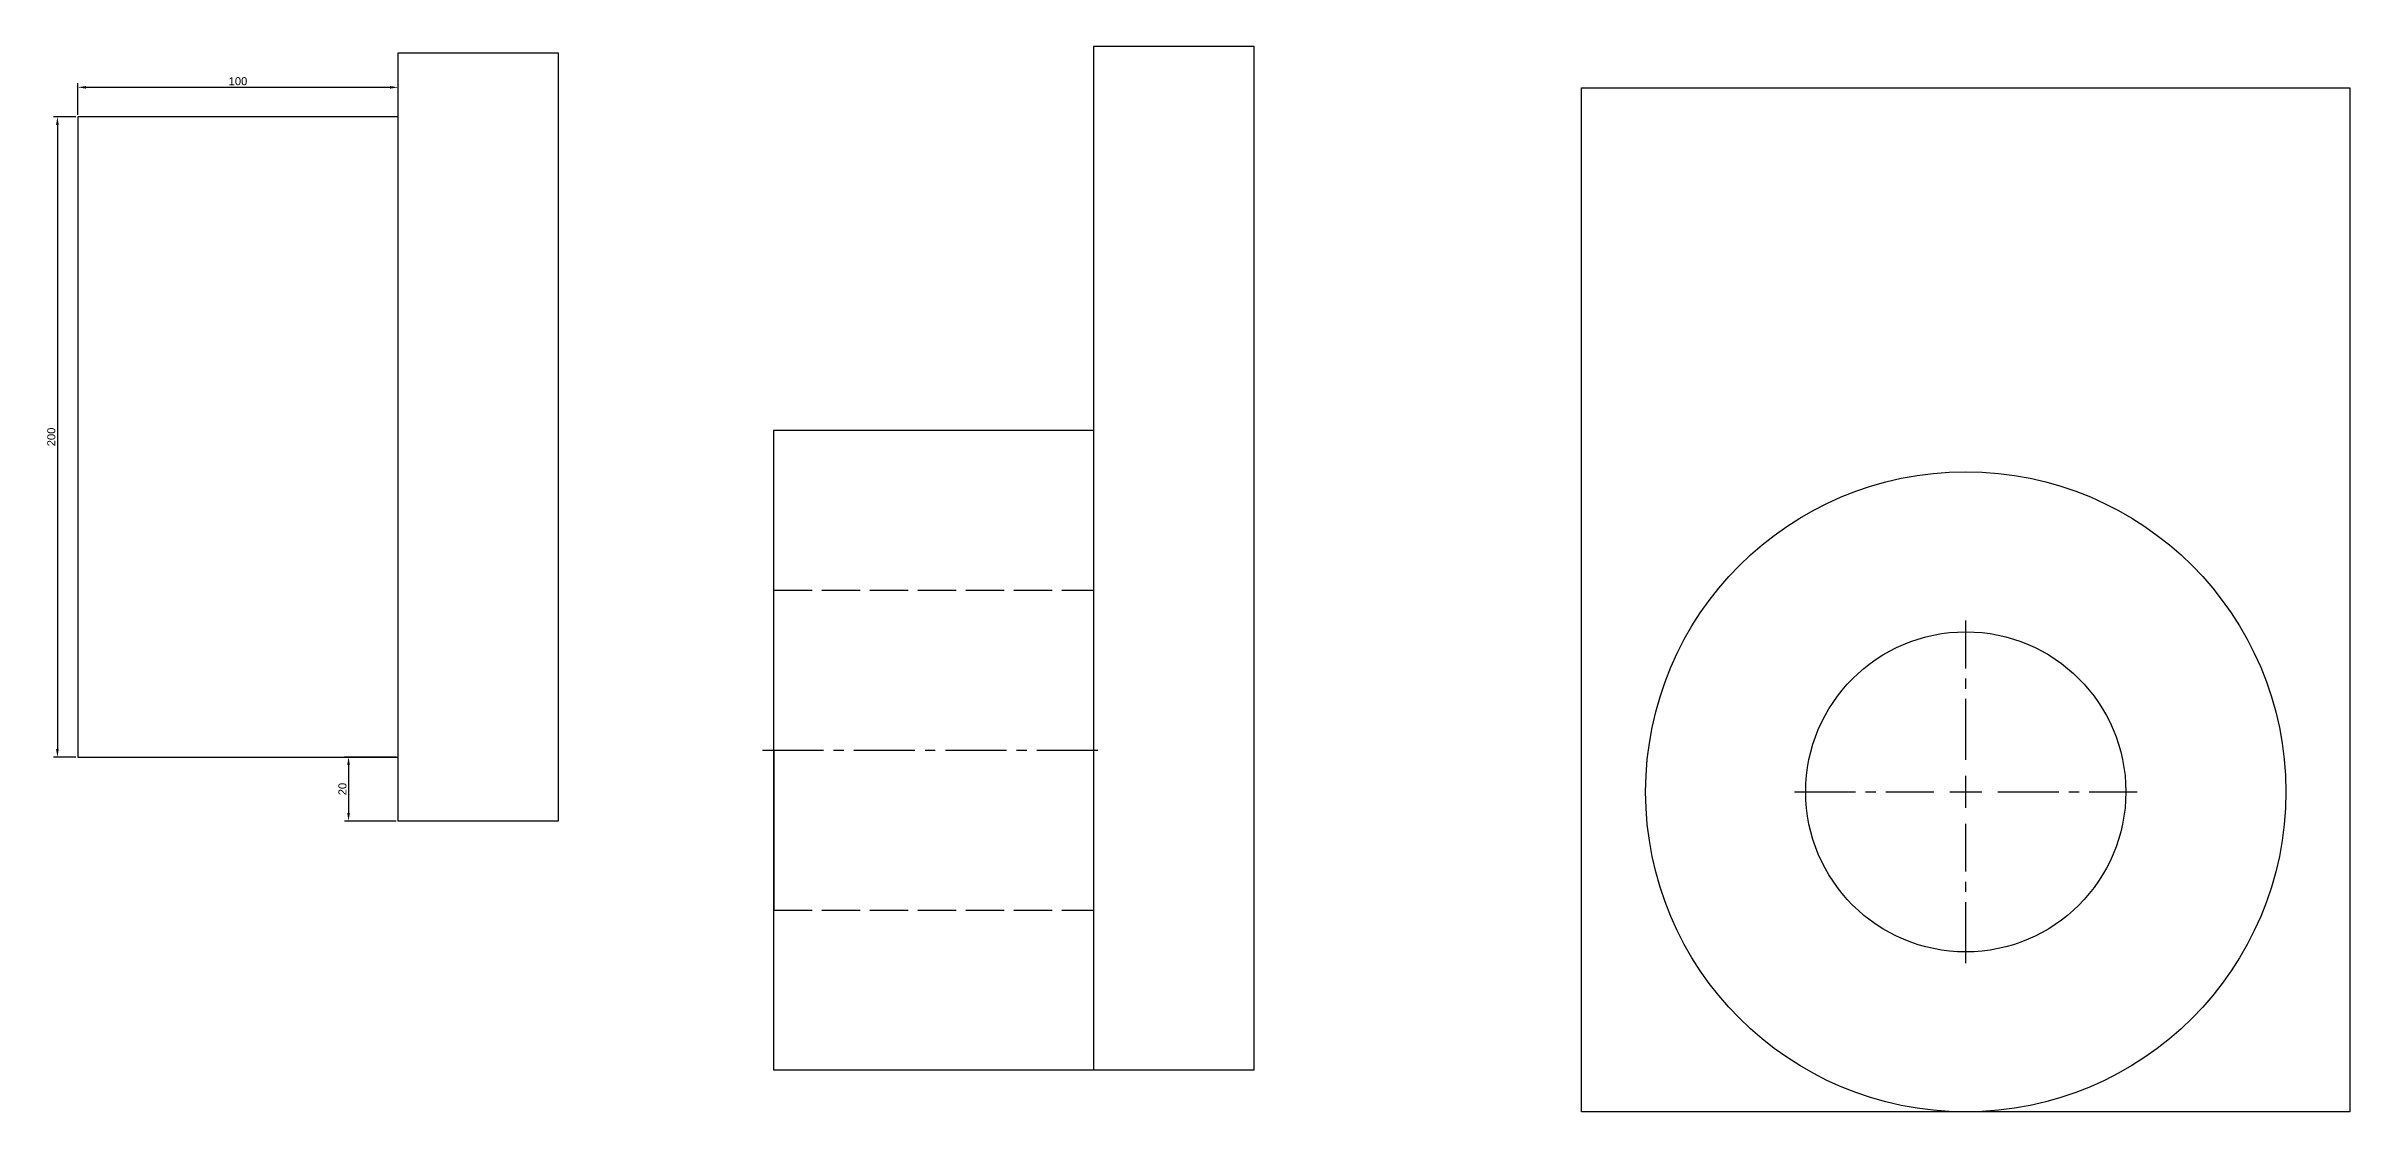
# Model space of a CAD drawing. Header units: millimetres. Extents: x 3344 to 5664, y 4091 to 4424.
# Drawn here: x 3344 to 4064, y 4091 to 4424 of the extents above; entities that cross this region are included whole.
import ezdxf

# ---------------------------------------------------------------- set-up
doc = ezdxf.new("R2010")
doc.units = ezdxf.units.MM
doc.linetypes.add('ACAD_ISO02W100', pattern=[15, 12, -3])
doc.linetypes.add('CENTER2', pattern=[28.575, 19.05, -3.175, 3.175, -3.175])
doc.layers.add('Dashed Line', color=7, linetype='ACAD_ISO02W100', plot=False)
doc.styles.get("Standard").update_dxf_attribs({"font": 'arial.ttf'})
doc.dimstyles.new('ISO-25', dxfattribs={"dimtxt": 2.5, "dimasz": 2.5, "dimexe": 1.25, "dimexo": 0.625, "dimtad": 1, "dimtxsty": 'Standard', "dimcen": 2.5, "dimadec": 0, "dimazin": 0, "dimtfac": 1, "dimtmove": 0, "dimatfit": 3, "dimfxl": 1, "dimarcsym": 0})

# ---------------------------------------------------------------- blocks, each defined once
blk = doc.blocks.new('*D1')
at = {"color": 0, "lineweight": -2, "transparency": 16777216}
for p, q in [((3354.1, 4402.44), (3354.1, 4412.3)), ((3454.1, 4402.44), (3454.1, 4412.3)), ((3356.6, 4411.05), (3451.6, 4411.05))]:
    blk.add_line(p, q, dxfattribs=at)
at = {"color": 0, "transparency": 16777216}
for points in [[(3356.6, 4411.46), (3356.6, 4410.63), (3354.1, 4411.05)], [(3451.6, 4411.46), (3451.6, 4410.63), (3454.1, 4411.05)]]:
    blk.add_solid(points, dxfattribs=at)
at = {"layer": 'Defpoints', "color": 0, "transparency": 16777216}
for p in [(3454.1, 4411.05), (3354.1, 4401.81), (3454.1, 4401.81)]:
    blk.add_point(p, dxfattribs=at)
at = {"color": 0, "transparency": 16777216, "insert": (3404.1, 4412.95), "char_height": 2.5, "attachment_point": 5}
blk.add_mtext('100', dxfattribs=at)
blk = doc.blocks.new('*D2')
at = {"color": 0, "lineweight": -2, "transparency": 16777216}
for p, q in [((3353.47, 4401.81), (3346.45, 4401.81)), ((3347.7, 4399.31), (3347.7, 4204.31)), ((3353.47, 4201.81), (3346.45, 4201.81))]:
    blk.add_line(p, q, dxfattribs=at)
at = {"color": 0, "transparency": 16777216}
for points in [[(3347.28, 4399.31), (3348.12, 4399.31), (3347.7, 4401.81)], [(3347.28, 4204.31), (3348.12, 4204.31), (3347.7, 4201.81)]]:
    blk.add_solid(points, dxfattribs=at)
at = {"layer": 'Defpoints', "color": 0, "transparency": 16777216}
for p in [(3354.1, 4401.81), (3347.7, 4201.81), (3354.1, 4201.81)]:
    blk.add_point(p, dxfattribs=at)
at = {"color": 0, "transparency": 16777216, "insert": (3345.8, 4301.81), "char_height": 2.5, "attachment_point": 5, "rotation": 90}
blk.add_mtext('200', dxfattribs=at)
blk = doc.blocks.new('*D3')
at = {"color": 0, "lineweight": -2, "transparency": 16777216}
for p, q in [((3453.47, 4201.81), (3437.4, 4201.81)), ((3438.65, 4199.31), (3438.65, 4184.31)), ((3453.47, 4181.81), (3437.4, 4181.81))]:
    blk.add_line(p, q, dxfattribs=at)
at = {"color": 0, "transparency": 16777216}
for points in [[(3438.23, 4199.31), (3439.06, 4199.31), (3438.65, 4201.81)], [(3438.23, 4184.31), (3439.06, 4184.31), (3438.65, 4181.81)]]:
    blk.add_solid(points, dxfattribs=at)
at = {"layer": 'Defpoints', "color": 0, "transparency": 16777216}
for p in [(3454.1, 4201.81), (3438.65, 4181.81), (3454.1, 4181.81)]:
    blk.add_point(p, dxfattribs=at)
at = {"color": 0, "transparency": 16777216, "insert": (3436.75, 4191.81), "char_height": 2.5, "attachment_point": 5, "rotation": 90}
blk.add_mtext('20', dxfattribs=at)
blk = doc.blocks.new('*U5')
at = {"layer": 'Dashed Line', "color": 0, "linetype": 'CENTER2', "transparency": 16777216}
blk.add_line((-53.5, 0), (53.5, 0), dxfattribs=at)
blk = doc.blocks.new('*U6')
at = {"layer": 'Dashed Line', "color": 0, "linetype": 'CENTER2', "transparency": 16777216}
for p, q in [((0, 10), (0, 53.5)), ((-53.5, 0), (-10, 0)), ((10, 0), (53.5, 0)), ((0, -53.5), (0, -10))]:
    blk.add_line(p, q, dxfattribs=at)
at = {"layer": 'Dashed Line', "color": 0, "linetype": 'Continuous', "transparency": 16777216}
for p, q in [((-5, 0), (5, 0)), ((0, -5), (0, 5))]:
    blk.add_line(p, q, dxfattribs=at)

msp = doc.modelspace()

# ---------------------------------------------------------------- linework, layer by layer
for p, q in [((3454.099, 4421.812), (3504.099, 4421.812)), ((3454.099, 4181.812), (3454.099, 4421.812)), ((3504.099, 4421.812), (3504.099, 4181.812)), ((3671.447, 4103.933), (3671.447, 4423.933)), ((3671.447, 4423.933), (3721.447, 4423.933)), ((3721.447, 4423.933), (3721.447, 4103.933)), ((3823.835, 4410.935), (4063.835, 4410.935)), ((3823.835, 4090.935), (3823.835, 4410.935)), ((4063.835, 4410.935), (4063.835, 4090.935)), ((3454.099, 4401.812), (3354.099, 4401.812)), ((3354.099, 4401.812), (3354.099, 4201.812)), ((3571.447, 4203.933), (3571.447, 4303.933)), ((3571.447, 4303.933), (3671.447, 4303.933)), ((3571.447, 4103.933), (3571.447, 4203.933)), ((3571.447, 4203.933), (3571.447, 4153.933)), ((3354.099, 4201.812), (3454.099, 4201.812)), ((3504.099, 4181.812), (3454.099, 4181.812)), ((3671.447, 4103.933), (3571.447, 4103.933)), ((3721.447, 4103.933), (3671.447, 4103.933)), ((4063.835, 4090.935), (3823.835, 4090.935))]:
    msp.add_line(p, q)
for radius in [100, 50]:
    msp.add_circle((3943.835, 4190.935), radius)
at = {"layer": 'Dashed Line'}
for p, q in [((3571.447, 4253.933), (3671.447, 4253.933)), ((3571.447, 4153.933), (3671.447, 4153.933))]:
    msp.add_line(p, q, dxfattribs=at)

# ---------------------------------------------------------------- block references
at = {"layer": 'Dashed Line', "linetype": 'CENTER2'}
for name, p in [('*U6', (3943.835, 4190.935)), ('*U5', (3621.447, 4203.933))]:
    msp.add_blockref(name, p, dxfattribs=at)

# ---------------------------------------------------------------- dimensions: what is measured, and where the dimension line sits
dim = msp.add_linear_dim(base=(3454.099, 4411.046), p1=(3354.099, 4401.812), p2=(3454.099, 4401.812), dimstyle='ISO-25')
dim.commit()
dim.dimension.update_dxf_attribs({"geometry": '*D1', "text_midpoint": (3404.099, 4412.947)})
for base, p1, p2, picture, middle in [((3347.7, 4201.812), (3354.099, 4401.812), (3354.099, 4201.812), '*D2', (3345.799, 4301.812)), ((3438.647, 4181.812), (3454.099, 4201.812), (3454.099, 4181.812), '*D3', (3436.746, 4191.812))]:
    dim = msp.add_linear_dim(base=base, p1=p1, p2=p2, angle=90, dimstyle='ISO-25')
    dim.commit()
    dim.dimension.update_dxf_attribs({"geometry": picture, "text_midpoint": middle})

doc.saveas('drawing.dxf')
